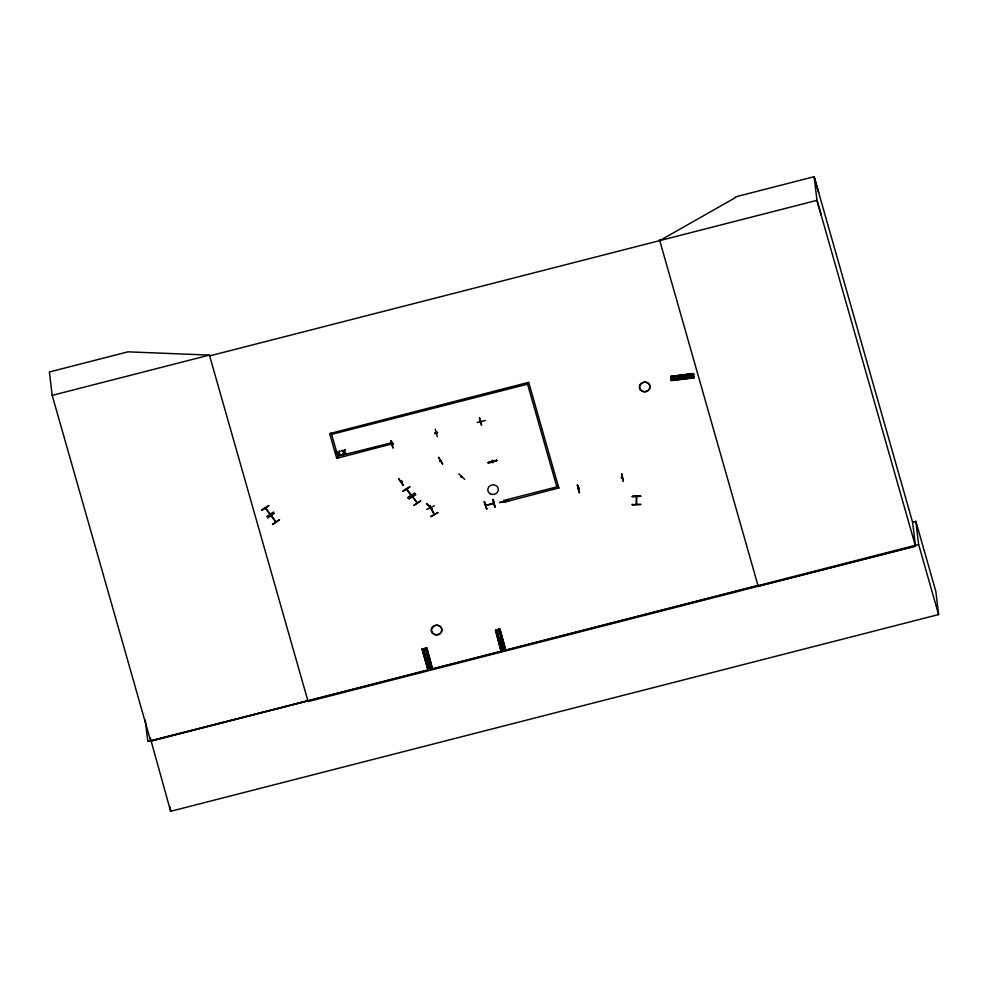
<?xml version="1.0" encoding="UTF-8"?>
<svg xmlns="http://www.w3.org/2000/svg" width="988" height="988" viewBox="0 0 988 988"><rect width="100%" height="100%" fill="white"/><g stroke="black" fill="none" stroke-linecap="round" stroke-linejoin="round"><path stroke-width="1.48" d="M632.332 496.606L640.78 496.075L632.308 496.384M636.655 504.164L636.704 496.643M632.234 504.139L632.246 504.757L640.706 504.263M632.32 496.507L640.78 496.371M401.881 481.131L401.931 481.761L401.671 481.045M503.979 501.447L503.682 500.459M493.061 502.966L492.913 503.188M493.63 502.818L493.926 503.448M435.115 433.51L435.906 432.966M437.474 432.188L436.955 433.028L436.795 432.275M579.351 488.319L578.425 488.455M265.216 508.215L265.698 508.919L265.574 508.091M275.368 521.615L276.01 521.479M276.023 521.936L271.292 515.724M406.303 488.986L410.983 495.494M411.292 494.939L406.55 488.838M417.356 503.139L412.527 496.606M417.294 503.114L412.576 496.668M338.242 455.826L337.563 455.801L338.81 453.825L340.946 455.122L340.304 455.098M343.528 454.27L342.898 454.628L344.12 452.467L346.257 453.764L344.33 451.985L346.257 453.764M343.552 454.455L344.12 452.467M336.402 451.887L338.353 453.69L336.402 451.887L338.563 453.208L339.835 451.207L339.143 451.183M342.354 450.553L341.712 450.516L343.873 451.849L345.145 449.836L344.454 449.824M337.587 455.987L338.341 453.492M342.898 454.628L343.651 452.134L341.712 450.516M339.81 451.01L339.045 453.541L340.946 455.122M344.355 452.183L345.121 449.651M432.052 509.388L426.446 503.522L432.361 509.129M461.384 476.438L460.914 477.278L461.816 476.908M430.472 507.881L431.151 508.289L430.435 507.721M430.472 507.795L434.251 514.538L433.818 513.513M434.09 513.389L434.547 514.34L430.743 507.671M485.763 505.263L493.667 503.164M493.827 503.51L493.815 502.855M392.816 443.698L392.187 444.575L392.162 443.822M484.194 501.818L486.763 509.129L484.206 501.793M390.989 440.648L393.113 448.12L390.631 440.759M430.101 505.621L429.607 506.523M461.754 476.994L461.569 476.377M401.079 481.811L401.918 481.724M440.24 460.346L440.586 461.001L439.771 460.951M481.156 421.641L481.255 421.987M481.391 421.234L481.255 422.333M492.827 462.433L492.32 461.841L492.827 462.594M503.794 500.867L504.312 502.188L558.838 487.924M430.138 506.078L429.385 506.264L429.768 505.436M458.79 473.882L464.669 479.304M440.487 461.026L440.438 460.334M622.279 477.562C620.044 477.587 623.181 478.686 622.057 477.192M398.695 478.785L403.153 485.083M403.104 485.281L398.683 478.81M427.643 669.209L422.049 649.054L426.791 647.893L432.275 668.098L426.779 647.918M428.977 668.876L428.335 669.037L423.148 648.634L428.965 668.888L423.469 648.708M425.371 648.264L430.867 668.444L425.655 648.042L431.707 668.246L426.458 647.844L431.744 668.221M427.545 669.234L432.225 668.11M430.842 668.431L431.484 668.271L425.939 648.128M495.717 630.109L500.854 650.45L505.609 649.301L499.767 629.06L495.371 630.27L500.965 650.437M502.299 650.092L501.657 650.252L496.47 629.862L502.287 650.104L496.791 629.924M498.668 629.48L499.323 629.319L504.794 649.511L504.164 649.659L498.779 629.455M505.251 649.104L499.767 629.06L505.066 649.437M261.585 510.03L268.575 505.547M266.661 516.687L273.577 511.969M274.417 513.217L267.686 518.058M271.49 516.181L271.762 515.909M275.677 521.047L275.652 521.713M279.505 519.886L272.725 524.64M279.419 519.639L272.466 524.171M402.709 491.147L409.711 486.664M402.931 491.406L409.958 487.01M407.093 489.69L407.056 489.356M414.985 493.605L407.748 497.779L414.725 493.123M407.748 497.779L414.787 493.345M408.921 499.175L415.886 494.679M420.69 500.867L413.725 505.535L420.715 500.916M659.749 240.603L735.615 197.514L735.541 196.847L814.149 176.704L912.616 522.356L915.147 543.215M439.734 461.063L440.364 460.655M401.968 481.65L401.227 482.045L401.153 481.317M442.612 464.113L438.487 457.259L442.624 463.903M426.754 509.388L434.3 505.757M430.817 516.662L438.129 512.463L430.793 516.613M486.355 504.683L486.504 505.436L486.553 504.819M480.427 421.851L480.279 421.135M484.54 501.706L486.726 508.944M435.251 429.237L437.338 436.659M579.462 492.469L577.449 485.009M579.091 492.728L577.424 485.009L579.413 492.642M422.111 649.054L428.125 669.098M495.951 630.134L501.126 650.314M496.433 629.936L501.929 650.116M428.693 668.876L423.148 648.634M431.114 668.296L425.704 648.103M392.878 444.427L392.409 442.254M401.733 481.428L401.301 482.07M757.981 585.439L150.658 741.012L52.191 395.361L209.518 355.062L209.752 355.878M392.73 443.674L336.698 458.37L329.646 433.609L528.753 382.307M336.426 452.072L337.044 451.911M345.615 453.739L346.232 453.578M392.446 442.538L337.847 456.234M493.839 503.472L485.935 505.584L485.775 504.831M492.814 499.409L494.951 507.042L493.271 499.471M912.887 522.109L915.876 521.343L935.846 591.429L938.6 614.573L170.64 811.296L150.287 737.95M150.682 741.21L918.63 544.487L915.876 521.343M307.873 700.739L147.805 741.432L145.248 720.017M915.505 546.265L758.216 586.255L659.515 239.8M477.179 422.531L485.367 420.48M435.041 433.25L435.794 433.423L435.634 432.682M436.943 432.991L437.585 432.781M392.878 444.069L392.31 444.563M392.211 444.514L392.952 444.328M496.705 460.161C490.221 463.829 480.551 463.817 496.754 460.433M488.257 462.421L496.742 460.396M496.532 460.68L488.356 462.829M499.693 502.608L507.993 500.941L499.669 502.423M621.736 473.845L623.354 481.415L621.748 473.857M622.168 477.562L621.526 478.031L622.242 477.229M579.363 488.838L578.622 489.023L579.141 488.196M496.235 632.122L500.336 631.11M422.913 650.894L427.014 649.894M503.275 641.941L499.162 642.83M426.359 663.553L430.447 662.417M504.337 645.806L500.212 646.695M427.285 666.962L431.373 665.838M670.679 376.379L693.44 373.6L693.588 374.921M693.49 374.082L670.729 376.724L671.124 380.207L693.872 377.589L671.111 380.306L693.835 377.243M693.527 374.415L670.753 376.959L693.502 374.168L693.86 377.441M693.576 374.835L670.815 377.564L670.691 376.49L693.428 373.563M693.922 377.996L693.774 376.675L671 379.293L671.148 380.639L693.909 377.91M693.823 377.169L671.062 379.849M269.712 513.637L270.169 513.822M492.901 499.558L494.951 507.042M499.829 629.121L505.239 649.326M499.026 629.319L504.522 649.499L498.977 629.257M481.576 425.161L479.489 417.726L481.551 425.161M435.091 433.584L435.066 432.818L435.029 433.534M632.246 504.732L640.706 504.621M814.149 176.704L816.965 200.342L209.641 355.902L209.407 355.1L128.008 351.839L49.4 371.982L52.191 395.361M265.426 507.721L270.132 513.846M269.712 513.365L269.946 514.427L265.179 507.881M428.187 669.074L422.358 648.832L427.829 668.888M481.44 421.567L481.675 421.888M492.543 460.519L492.765 460.828M492.604 461.767L492.876 462.421M492.419 461.322L492.172 460.433M479.76 421.975L479.711 421.283M342.33 450.367L343.873 451.849M337.019 451.726L338.563 453.208M344.145 452.652L345.627 453.924M340.317 455.283L338.81 453.825M261.808 510.302L268.822 505.893M503.522 501.484L503.435 500.867M814.223 177.383L818.62 192.388M821.361 215.335L816.965 200.342L915.431 545.981L308.108 701.554L209.407 355.1M918.63 544.487L938.6 614.573M528.79 382.603L558.875 488.208M492.814 462.52L492.567 461.433M691.106 373.884L691.563 377.836M689.562 374.057L690.007 377.885M687.253 374.329L687.71 378.281M685.203 374.576L685.647 378.404M682.893 374.835L683.338 378.663M636.371 496.223L636.21 503.781M621.489 477.34L621.452 478.056M578.573 488.331L578.733 489.085M558.43 486.479L503.868 500.447M556.837 486.886L527.16 382.714M527.567 384.159L331.61 434.362M492.629 460.322L492.765 461.186M504.695 647.054L500.595 648.066M503.769 643.645L499.656 644.645M502.707 639.779L498.607 640.78M439.734 460.618L439.796 461.334M431.003 664.467L426.902 665.48M429.941 660.601L425.84 661.614M429.385 658.551L425.285 659.564M338.254 457.679L331.202 432.917M275.615 521.738L271.021 515.551M170.121 806.949L170.64 811.296M670.753 376.984L693.514 374.316M671 379.318L693.774 376.65M672.989 376.107L673.433 379.935M642.077 391.223A5.273 4.804 -6.8 0 0 650.03 386.963A5.273 4.804 -6.8 0 0 642.151 382.887A5.249 4.779 -6.8 0 0 642.077 391.063A5.249 4.779 -6.8 0 0 649.981 386.827A5.249 4.779 -6.8 0 0 642.151 382.776A5.273 4.804 -6.8 0 0 642.077 391.223M433.942 634.308A5.273 4.804 -6.8 0 0 441.895 630.035A5.273 4.804 -6.8 0 0 434.028 625.96A5.273 4.804 -6.8 0 0 433.942 634.308M433.942 634.135A5.261 4.792 -6.8 0 0 441.858 629.887A5.261 4.792 -6.8 0 0 434.016 625.836A5.261 4.792 -6.8 0 0 433.942 634.135M490.394 493.852A5.273 4.804 -6.8 0 0 498.347 489.579A5.273 4.804 -6.8 0 0 490.48 485.503A5.273 4.804 -6.8 0 0 490.394 493.852"/></g></svg>
